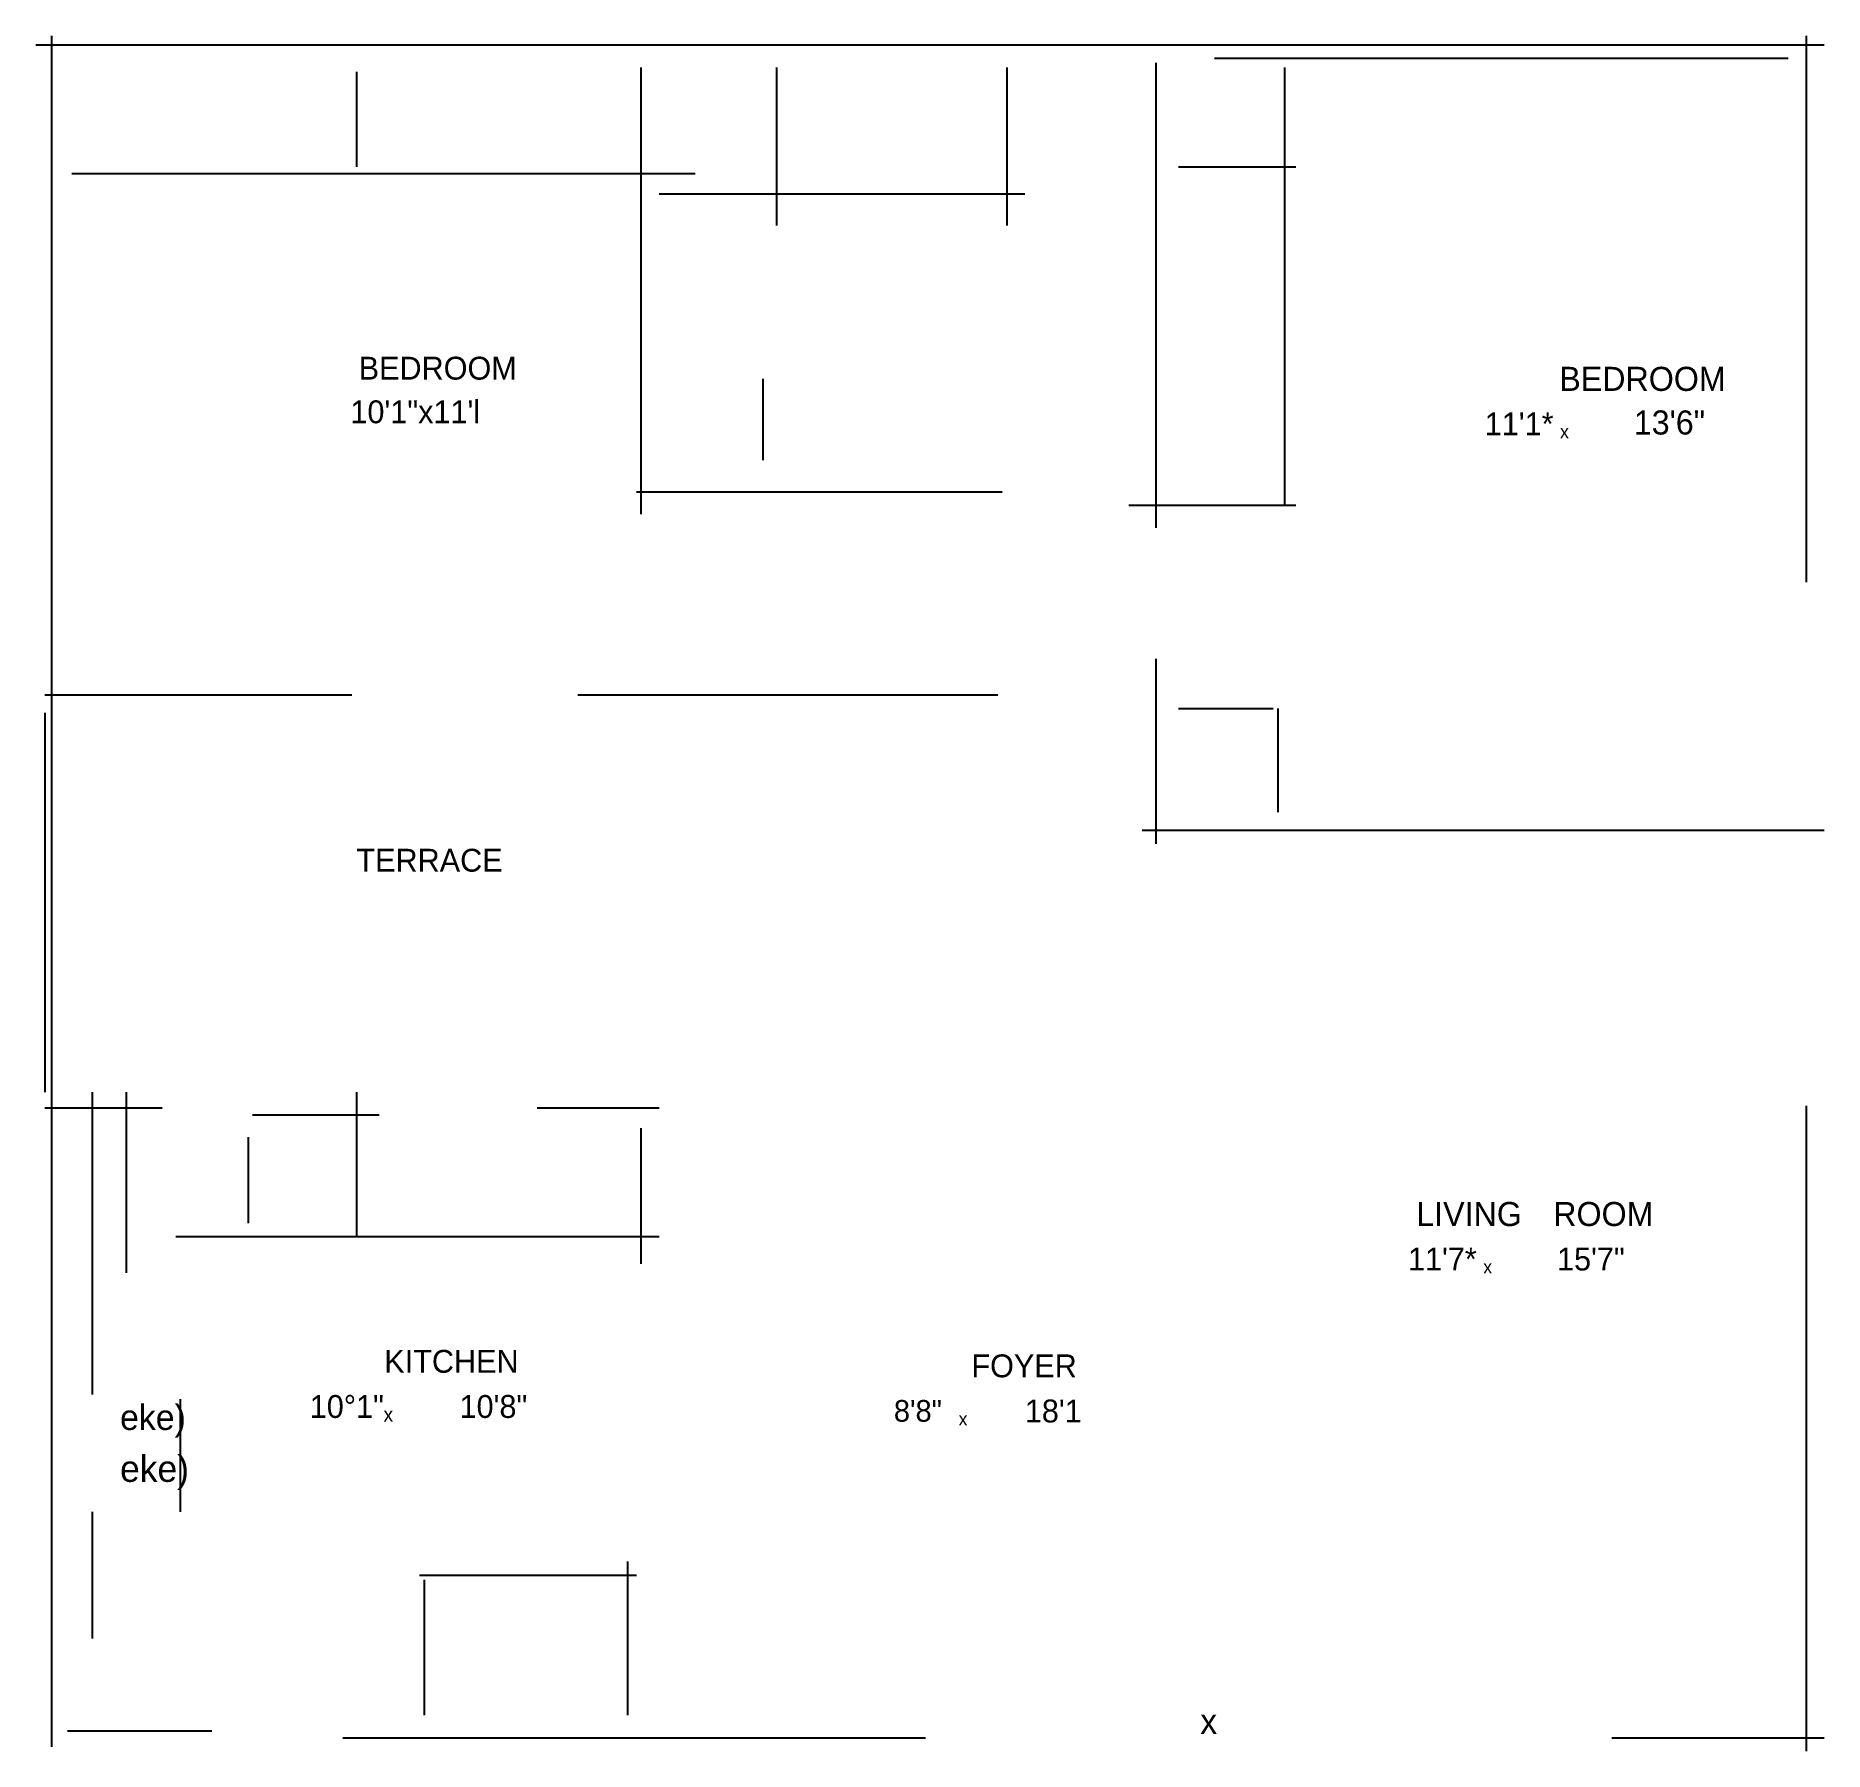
# Model space of a CAD drawing. Header units: inches. Extents: x 115 to 475, y 86 to 432.
import ezdxf

# ---------------------------------------------------------------- set-up
doc = ezdxf.new("R2010")
doc.units = ezdxf.units.IN
for name, color, linetype in [('FLOOR-LINES', 8, 'Continuous'), ('TEXT', 2, 'Continuous'), ('WALLS', 7, 'Continuous')]:
    doc.layers.add(name, color=color, linetype=linetype)

msp = doc.modelspace()

# ---------------------------------------------------------------- linework, layer by layer
at = {"layer": 'FLOOR-LINES'}
for p, q in [((352.7273, 427.2727), (468.1818, 427.2727)), ((180, 424.5455), (180, 405.4545)), ((345.4545, 405.4545), (369.0909, 405.4545)), ((240.9091, 400), (314.5455, 400)), ((261.8182, 362.7273), (261.8182, 346.3636)), ((335.4545, 337.2727), (369.0909, 337.2727)), ((117.2727, 295.4545), (117.2727, 219.0909)), ((345.4545, 296.3636), (364.5455, 296.3636)), ((365.4545, 296.3636), (365.4545, 275.4545)), ((133.6364, 219.0909), (133.6364, 182.7273)), ((180, 219.0909), (180, 190)), ((158.1818, 210), (158.1818, 192.7273)), ((143.6364, 190), (240.9091, 190)), ((144.5455, 157.2727), (144.5455, 134.5455)), ((234.5455, 124.5455), (234.5455, 93.6364)), ((192.7273, 121.8182), (236.3636, 121.8182)), ((193.6364, 120.9091), (193.6364, 93.6364))]:
    msp.add_line(p, q, dxfattribs=at)
at = {"layer": 'WALLS'}
for p, q in [((115.4545, 430), (475.4545, 430)), ((118.6364, 431.8182), (118.6364, 87.2727)), ((471.8182, 431.8182), (471.8182, 321.8182)), ((237.2727, 425.4545), (237.2727, 335.4545)), ((264.5455, 425.4545), (264.5455, 393.6364)), ((310.9091, 425.4545), (310.9091, 393.6364)), ((340.9091, 426.3636), (340.9091, 332.7273)), ((366.8182, 425.4545), (366.8182, 337.2727)), ((122.7273, 404.0909), (248.1818, 404.0909)), ((236.3636, 340), (310, 340)), ((340.9091, 306.3636), (340.9091, 269.0909)), ((117.2727, 299.0909), (179.0909, 299.0909)), ((224.5455, 299.0909), (309.0909, 299.0909)), ((338.1818, 271.8182), (475.4545, 271.8182)), ((126.8182, 219.0909), (126.8182, 158.1818)), ((471.8182, 216.3636), (471.8182, 86.3636)), ((117.2727, 215.9091), (140.9091, 215.9091)), ((159.0909, 214.5455), (184.5455, 214.5455)), ((216.3636, 215.9091), (240.9091, 215.9091)), ((237.2727, 211.8182), (237.2727, 184.5455)), ((126.8182, 134.5455), (126.8182, 109.0909)), ((121.8182, 90.4545), (150.9091, 90.4545)), ((177.2727, 89.0909), (294.5455, 89.0909)), ((432.7273, 89.0909), (475.4545, 89.0909))]:
    msp.add_line(p, q, dxfattribs=at)

# ---------------------------------------------------------------- texts
at = {"layer": 'TEXT'}
for s, height, p in [('BEDROOM', 4.60606, (180.4545, 362.5758)), ('BEDROOM', 4.84848, (422.1212, 360.303)), ('10\'1"x11\'l', 4.60606, (178.7879, 353.7879)), ('13\'6"', 4.84848, (437.1212, 351.5152)), ("11'1*", 4.60606, (407.1212, 351.3636)), ('x', 2.6667, (422.2727, 350.7576)), ('TERRACE', 4.60606, (180, 263.4848)), ('LIVING', 4.84848, (393.3333, 192.1212)), ('ROOM', 4.84848, (420.9091, 192.1212)), ("11'7*", 4.60606, (391.6667, 183.1818)), ('15\'7"', 4.60606, (421.6667, 183.1818)), ('x', 2.6667, (406.8182, 182.5758)), ('KITCHEN', 4.60606, (185.6061, 162.5758)), ('FOYER', 4.60606, (303.7879, 161.6667)), ('eke)', 5.09091, (132.4242, 151.0606)), ('10°1"', 4.60606, (170.6061, 153.4848)), ('x', 2.9091, (185.4545, 152.7273)), ('10\'8"', 4.60606, (200.7576, 153.4848)), ('8\'8"', 4.36364, (288.1818, 152.7273)), ("18'1", 4.60606, (314.5455, 152.5758)), ('x', 2.6667, (301.2121, 151.9697)), ('eke)', 5.33333, (132.4242, 140.6061)), ('x', 5.0909, (349.8485, 89.8485))]:
    msp.add_text(s, height=height, dxfattribs=at).set_placement(p)

doc.saveas('drawing.dxf')
